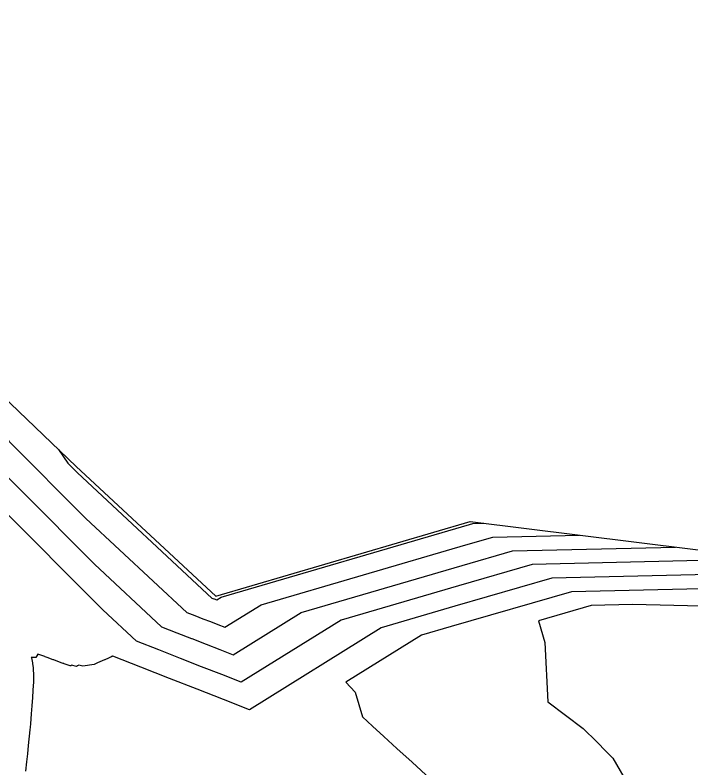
# Model space of a CAD drawing. Header units: metres. Extents: x 483462 to 484492, y 8428718 to 8429266.
# Drawn here: x 484050.8 to 484190.8, y 8428933.3 to 8429089.3 of the extents above; entities that cross this region are included whole.
import ezdxf

# ---------------------------------------------------------------- set-up
doc = ezdxf.new("R2010")
doc.units = ezdxf.units.M
for name, color, linetype in [('C-TINN-BNDY', 110, 'Continuous'), ('C-TOPO-MAJR', 9, 'Continuous'), ('C-TOPO-MINR', 8, 'Continuous')]:
    doc.layers.add(name, color=color, linetype=linetype)

msp = doc.modelspace()

# ---------------------------------------------------------------- linework, layer by layer
at = {"layer": 'C-TINN-BNDY', "color": 110, "linetype": 'Continuous', "lineweight": -3, "flags": 128}
msp.add_lwpolyline([(483947.65, 8429089.26), (483976, 8429072.48), (483997.03, 8429059.53), (484063.48, 8428995.89), (484092.31, 8428969.07), (484144.96, 8428984.47), (484236.51, 8428973.11), (484295.83, 8428959.99), (484318.75, 8428947.35)], dxfattribs=at)
at = {"layer": 'C-TOPO-MAJR', "color": 9, "linetype": 'Continuous', "lineweight": -3, "flags": 128}
for points, elevation in [([(484033.88, 8429024.23), (484049.51, 8429001.09), (484065.48, 8428985.09), (484086.31, 8428965.68), (484088, 8428965.02), (484089.63, 8428964.38), (484089.68, 8428964.38), (484091.25, 8428963.77), (484092.76, 8428963.17), (484094.22, 8428962.6), (484101.73, 8428967.27), (484144.09, 8428979.65), (484149.62, 8428981.24), (484167.59, 8428981.66), (484167.6, 8428981.66)], 1200), ([(484235.59, 8428965.93), (484178.51, 8428967.3), (484170, 8428967.1), (484159.06, 8428963.94), (484160.39, 8428959.44), (484161, 8428947.21), (484168.36, 8428941.66), (484169.23, 8428940.79), (484170.24, 8428939.79), (484171.41, 8428938.61), (484172.81, 8428937.21), (484174.5, 8428935.52), (484191.14, 8428906.67)], 1190)]:
    msp.add_lwpolyline(points, dxfattribs=dict(at, elevation=elevation))
at = {"layer": 'C-TOPO-MINR', "color": 8, "linetype": 'Continuous', "lineweight": -3, "flags": 128}
for points, elevation in [([(484007.97, 8429049.05), (484037.29, 8429005.65), (484067.22, 8428975.64), (484081.1, 8428962.71), (484084.28, 8428961.46), (484087.34, 8428960.26), (484087.37, 8428960.27), (484090.31, 8428959.11), (484093.16, 8428957.99), (484095.91, 8428956.91), (484110.01, 8428965.68), (484143.32, 8428975.42), (484153.7, 8428978.42), (484187.4, 8428979.2), (484187.42, 8428979.2)], 1198), ([(484207.22, 8428976.74), (484157.77, 8428975.59), (484142.56, 8428971.2), (484118.29, 8428964.1), (484097.6, 8428951.22), (484093.56, 8428952.81), (484089.38, 8428954.45), (484085.05, 8428956.15), (484085.04, 8428956.15), (484080.55, 8428957.91), (484075.9, 8428959.74), (484068.97, 8428966.19), (484025.06, 8429010.21)], 1196), ([(484059.8, 8428999.41), (484061.74, 8428996.53), (484063.73, 8428994.54), (484091.52, 8428968.66), (484091.73, 8428968.57), (484091.93, 8428968.49), (484091.99, 8428968.5), (484092.18, 8428968.42), (484092.36, 8428968.35), (484092.54, 8428968.28), (484093.45, 8428968.85), (484144.85, 8428983.87), (484145.54, 8428984.07), (484147.78, 8428984.13), (484147.78, 8428984.13)], 1202), ([(484227.03, 8428974.28), (484161.85, 8428972.76), (484141.79, 8428966.97), (484126.57, 8428962.52), (484099.28, 8428945.54), (484093.96, 8428947.63), (484088.45, 8428949.79), (484082.74, 8428952.03), (484082.74, 8428952.03), (484076.82, 8428954.35), (484071.03, 8428956.63), (484071.03, 8428956.63), (484071.01, 8428956.62), (484070.99, 8428956.61), (484070.95, 8428956.59), (484070.86, 8428956.55), (484070.62, 8428956.45), (484070.41, 8428956.35), (484070.13, 8428956.23), (484069.39, 8428955.9), (484069.38, 8428955.9), (484069.36, 8428955.89), (484069.32, 8428955.87), (484068.37, 8428955.45), (484068.24, 8428955.39), (484068.03, 8428955.3), (484067.15, 8428954.91), (484064.81, 8428954.57), (484063.97, 8428954.77), (484063.76, 8428954.62), (484063.53, 8428954.47), (484062.51, 8428954.78), (484062.4, 8428954.68), (484062.34, 8428954.63), (484062.32, 8428954.61), (484062.31, 8428954.6), (484062.3, 8428954.6), (484062.27, 8428954.6), (484062.23, 8428954.6), (484060.95, 8428955.07), (484060.91, 8428955.08), (484060.86, 8428955.09), (484060.77, 8428955.12), (484060.57, 8428955.19), (484058.95, 8428955.79), (484058.82, 8428955.85), (484058.68, 8428955.9), (484057.45, 8428956.35), (484057.01, 8428956.52), (484056.98, 8428956.53), (484056.97, 8428956.53), (484056.97, 8428956.53), (484055.55, 8428957.06), (484055.1, 8428956.35), (484054.24, 8428956.35), (484054.2, 8428956.35), (484054.17, 8428956.35), (484054.18, 8428956.31), (484054.18, 8428956.3), (484054.4, 8428955.24), (484054.41, 8428955.05), (484054.54, 8428954.27), (484054.57, 8428953.59), (484054.63, 8428953.1), (484054.62, 8428951.37), (484054.62, 8428951.34), (484054.52, 8428949.6), (484054.41, 8428947.98), (484054.36, 8428947.28), (484054.29, 8428946.38), (484054.15, 8428944.67), (484053.97, 8428942.61), (484053.91, 8428941.95), (484053.86, 8428941.4), (484053.54, 8428938.16), (484053.36, 8428936.41), (484053.18, 8428934.75), (484052.97, 8428932.81)], 1194), ([(484216.59, 8428971.11), (484165.93, 8428969.93), (484141.02, 8428962.74), (484134.86, 8428960.94), (484119.25, 8428951.23), (484121.16, 8428949.19), (484122.69, 8428944.05), (484124.74, 8428942.17), (484127.08, 8428940.03), (484129.78, 8428937.56), (484132.94, 8428934.67), (484136.67, 8428931.25)], 1192)]:
    msp.add_lwpolyline(points, dxfattribs=dict(at, elevation=elevation))

doc.saveas('drawing.dxf')
